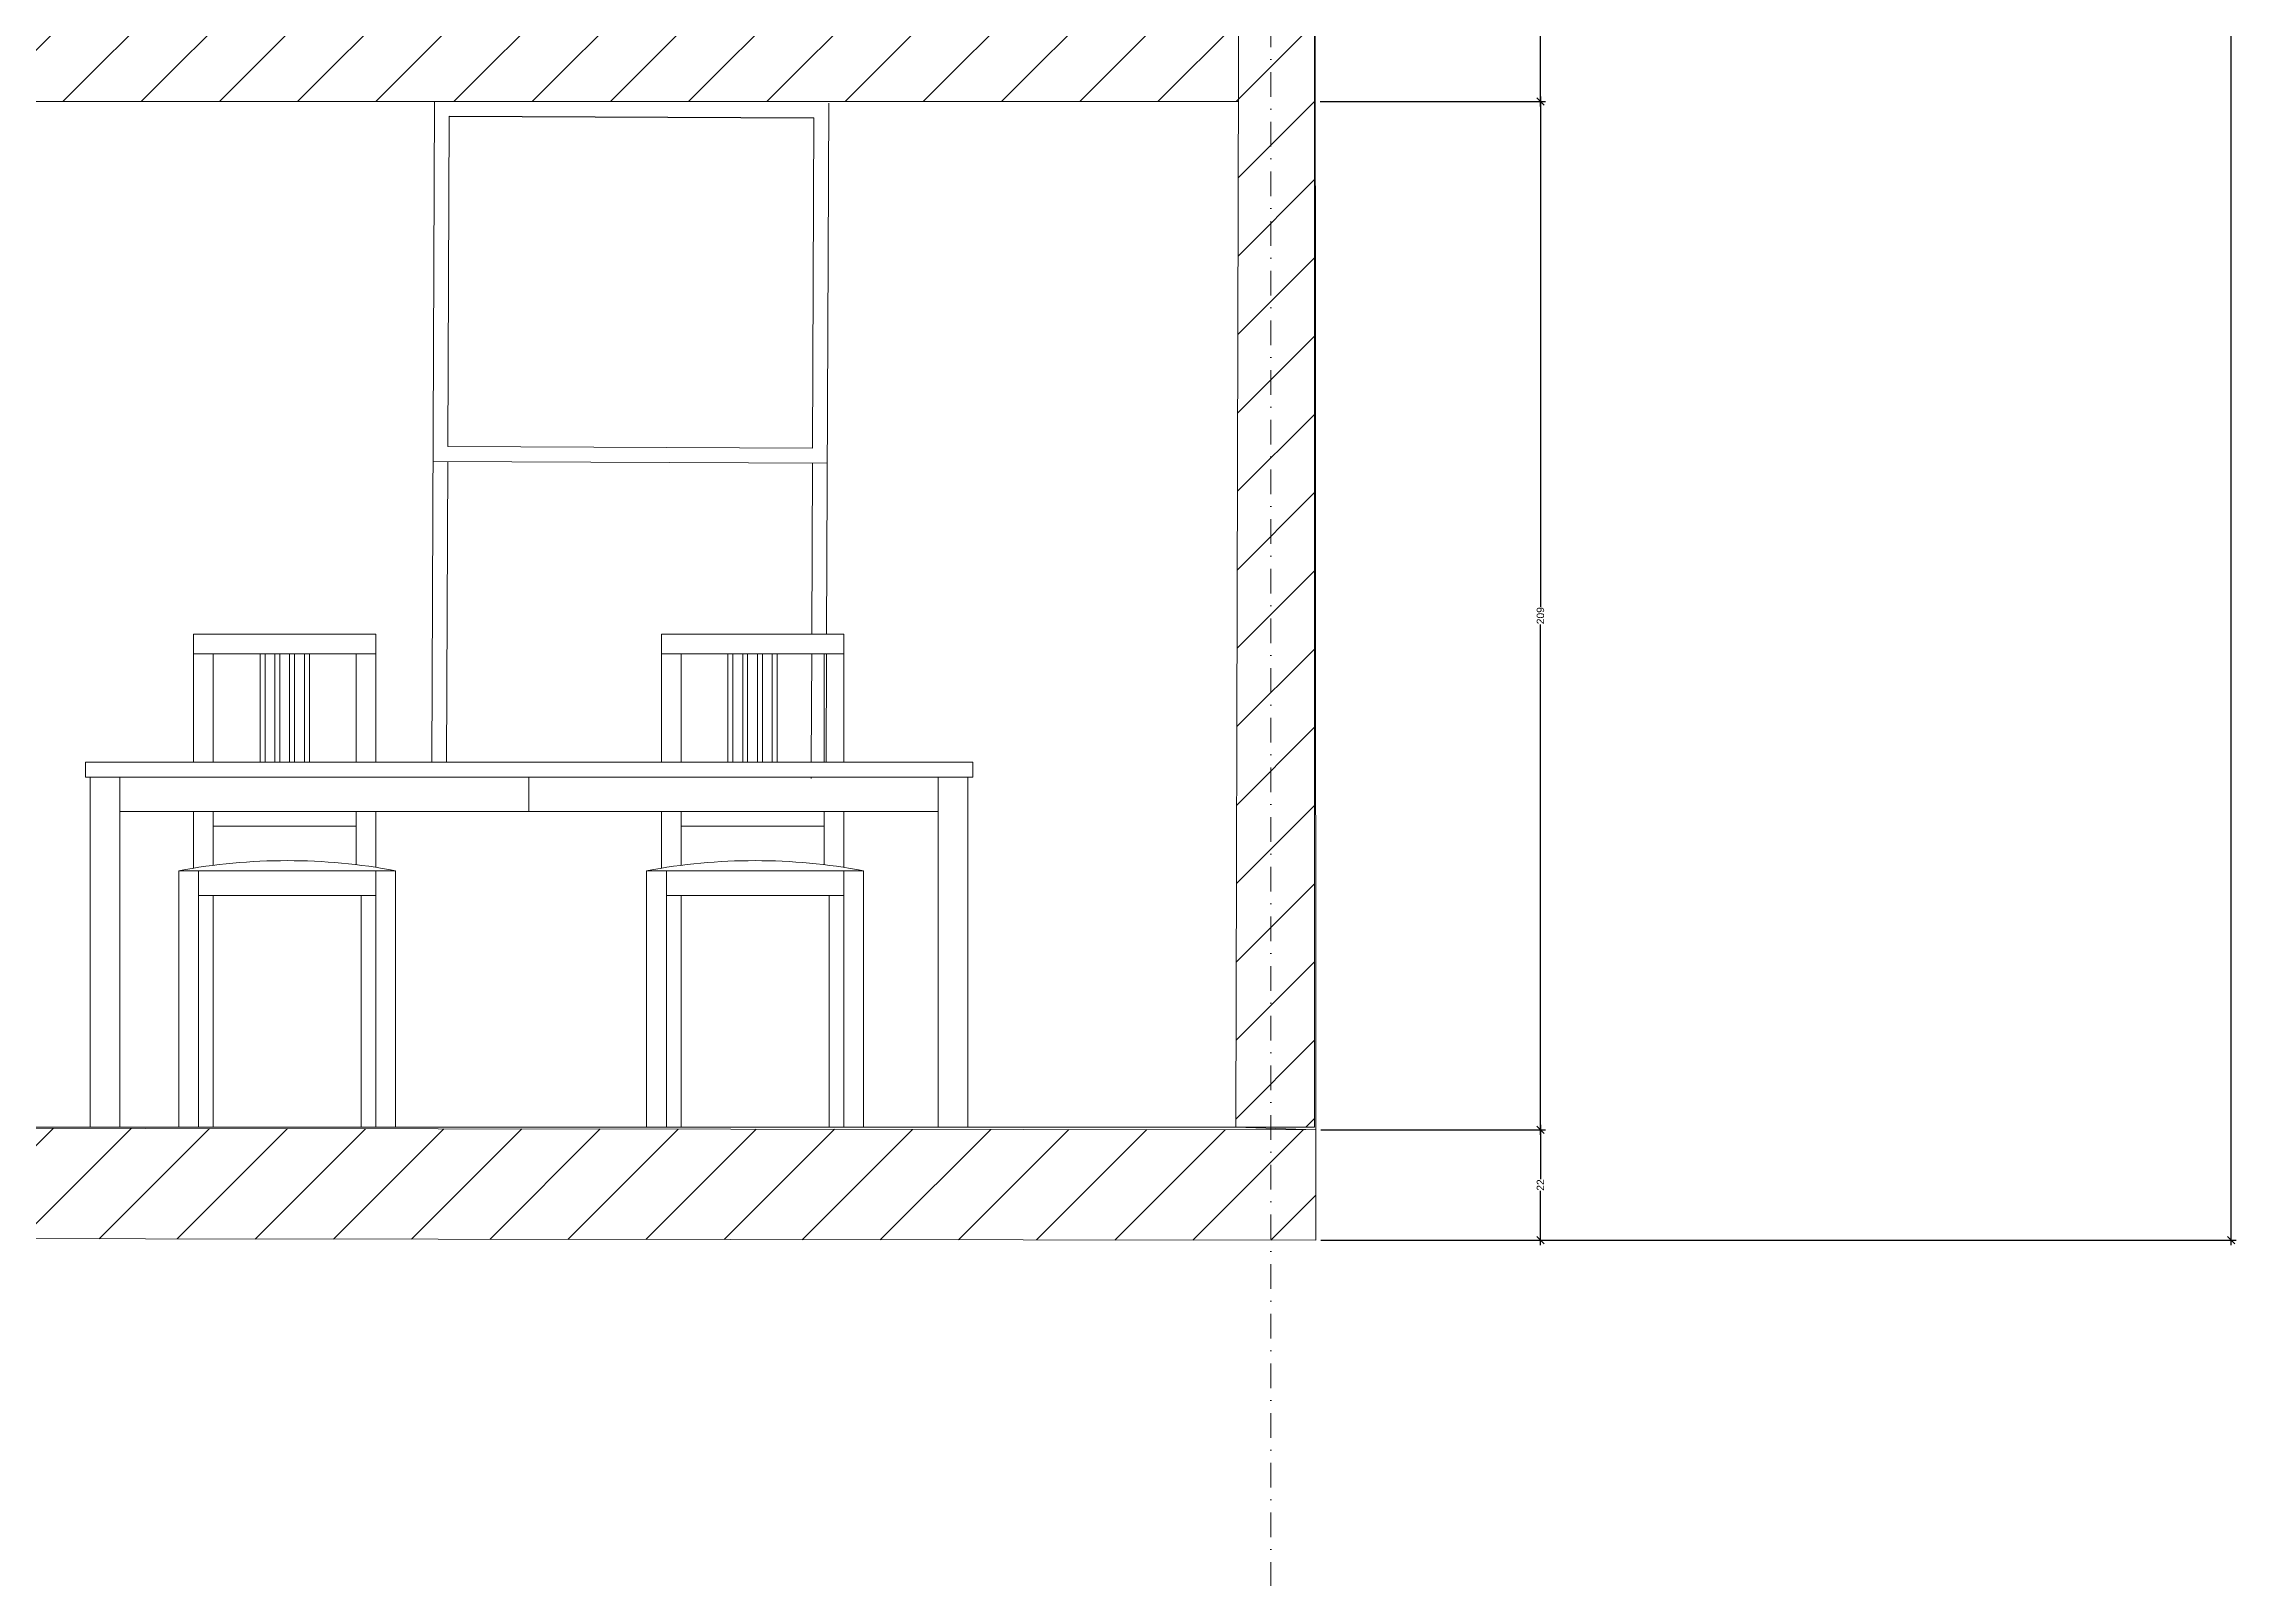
# Model space of a CAD drawing. Header units: centimetres. Extents: x -3748 to 36104, y 2014 to 15840.
# Drawn here: x 628.3 to 1074.3, y 5152.6 to 5464.7 of the extents above; entities that cross this region are included whole.
import ezdxf

# ---------------------------------------------------------------- set-up
doc = ezdxf.new("R2010")
doc.units = ezdxf.units.CM
doc.header["$MEASUREMENT"] = 0
doc.linetypes.add('DASHDOT', pattern=[1, 0.5, -0.25, 0, -0.25])
doc.layers.get('0').update_dxf_attribs({"lineweight": 18})
doc.layers.get('DEFPOINTS').update_dxf_attribs({"color": 210})
for name, color, linetype, lineweight in [('Arredi', 3, 'Continuous', 15), ('Dettagli', 3, 'Continuous', 18), ('linee', 252, 'DASHDOT', 13), ('Muri esterni', 1, 'Continuous', 30), ('Quote', 5, 'Continuous', 18), ('S.Finestre', 6, 'Continuous', 30)]:
    doc.layers.add(name, color=color, linetype=linetype, lineweight=lineweight)
doc.styles.get("Standard").update_dxf_attribs({"font": 'Arial.ttf'})
doc.dimstyles.get("Standard").update_dxf_attribs({"dimtxt": 1.5, "dimasz": 1.5, "dimexe": 1, "dimexo": 1, "dimgap": 0.09, "dimtad": 0, "dimdec": 0, "dimzin": 0, "dimdsep": 46, "dimtxsty": 'Standard', "dimblk": 'OBLIQUE', "dimblk1": 'OBLIQUE', "dimblk2": 'OBLIQUE', "dimcen": 0.09, "dimdle": 1, "dimadec": 0, "dimazin": 0, "dimtfac": 1, "dimtdec": 0, "dimtofl": 0, "dimtmove": 0, "dimatfit": 3, "dimldrblk": 'OBLIQUE', "dimfxl": 1, "dimtolj": 1, "dimtzin": 0, "dimarcsym": 0})

# ---------------------------------------------------------------- blocks, each defined once
blk = doc.blocks.new('_Oblique')
at = {"color": 0, "linetype": 'ByBlock', "lineweight": -2}
blk.add_line((-0.5, -0.5), (0.5, 0.5), dxfattribs=at)
blk = doc.blocks.new('*D43')
at = {"layer": 'DEFPOINTS', "color": 0, "transparency": 16777216}
for p in [(886.81, 5788.92), (887.08, 5221.34), (1073.27, 5221.34)]:
    blk.add_point(p, dxfattribs=at)
at = {"layer": 'Quote', "color": 0, "lineweight": -2, "transparency": 16777216}
for p, q in [((887.81, 5788.92), (1074.27, 5788.92)), ((1073.27, 5789.92), (1073.27, 5506.87)), ((1073.27, 5220.34), (1073.27, 5503.39)), ((888.08, 5221.34), (1074.27, 5221.34))]:
    blk.add_line(p, q, dxfattribs=at)
at = {"layer": 'Quote', "color": 0, "lineweight": -2, "transparency": 16777216, "xscale": 1.5, "yscale": 1.5, "zscale": 1.5}
for p, rotation in [((1073.27, 5788.92), 90), ((1073.27, 5221.34), 270)]:
    blk.add_blockref('_Oblique', p, dxfattribs=dict(at, rotation=rotation))
at = {"layer": 'Quote', "color": 0, "transparency": 16777216, "insert": (1073.27, 5505.13), "char_height": 1.5, "attachment_point": 5, "rotation": 90}
blk.add_mtext('\\A1;568', dxfattribs=at)
blk = doc.blocks.new('*D45')
at = {"layer": 'DEFPOINTS', "color": 0, "transparency": 16777216}
for p in [(886.81, 5756.04), (886.97, 5452.92), (932.76, 5452.92)]:
    blk.add_point(p, dxfattribs=at)
at = {"layer": 'Quote', "color": 0, "lineweight": -2, "transparency": 16777216}
for p, q in [((932.76, 5757.04), (932.76, 5606.22)), ((887.81, 5756.04), (933.76, 5756.04)), ((932.76, 5451.92), (932.76, 5602.75)), ((887.97, 5452.92), (933.76, 5452.92))]:
    blk.add_line(p, q, dxfattribs=at)
at = {"layer": 'Quote', "color": 0, "lineweight": -2, "transparency": 16777216, "xscale": 1.5, "yscale": 1.5, "zscale": 1.5}
for p, rotation in [((932.76, 5756.04), 90), ((932.76, 5452.92), 270)]:
    blk.add_blockref('_Oblique', p, dxfattribs=dict(at, rotation=rotation))
at = {"layer": 'Quote', "color": 0, "transparency": 16777216, "insert": (932.76, 5604.48), "char_height": 1.5, "attachment_point": 5, "rotation": 90}
blk.add_mtext('\\A1;303', dxfattribs=at)
blk = doc.blocks.new('*D46')
at = {"layer": 'DEFPOINTS', "color": 0, "transparency": 16777216}
for p in [(886.97, 5452.92), (887.08, 5243.81), (932.76, 5243.81)]:
    blk.add_point(p, dxfattribs=at)
at = {"layer": 'Quote', "color": 0, "lineweight": -2, "transparency": 16777216}
for p, q in [((932.76, 5453.92), (932.76, 5350.14)), ((887.97, 5452.92), (933.76, 5452.92)), ((932.76, 5242.81), (932.76, 5346.6)), ((888.08, 5243.81), (933.76, 5243.81))]:
    blk.add_line(p, q, dxfattribs=at)
at = {"layer": 'Quote', "color": 0, "lineweight": -2, "transparency": 16777216, "xscale": 1.5, "yscale": 1.5, "zscale": 1.5}
for p, rotation in [((932.76, 5452.92), 90), ((932.76, 5243.81), 270)]:
    blk.add_blockref('_Oblique', p, dxfattribs=dict(at, rotation=rotation))
at = {"layer": 'Quote', "color": 0, "transparency": 16777216, "insert": (932.76, 5348.37), "char_height": 1.5, "attachment_point": 5, "rotation": 90}
blk.add_mtext('\\A1;209', dxfattribs=at)
blk = doc.blocks.new('*D47')
at = {"layer": 'DEFPOINTS', "color": 0, "transparency": 16777216}
for p in [(887.08, 5243.81), (887.08, 5221.34), (932.76, 5221.34)]:
    blk.add_point(p, dxfattribs=at)
at = {"layer": 'Quote', "color": 0, "lineweight": -2, "transparency": 16777216}
for p, q in [((932.76, 5244.81), (932.76, 5233.75)), ((888.08, 5243.81), (933.76, 5243.81)), ((932.76, 5220.34), (932.76, 5231.4)), ((888.08, 5221.34), (933.76, 5221.34))]:
    blk.add_line(p, q, dxfattribs=at)
at = {"layer": 'Quote', "color": 0, "lineweight": -2, "transparency": 16777216, "xscale": 1.5, "yscale": 1.5, "zscale": 1.5}
for p, rotation in [((932.76, 5243.81), 90), ((932.76, 5221.34), 270)]:
    blk.add_blockref('_Oblique', p, dxfattribs=dict(at, rotation=rotation))
at = {"layer": 'Quote', "color": 0, "transparency": 16777216, "insert": (932.76, 5232.58), "char_height": 1.5, "attachment_point": 5, "rotation": 90}
blk.add_mtext('\\A1;22', dxfattribs=at)

msp = doc.modelspace()

# ---------------------------------------------------------------- hatches: boundary and pattern name
at = {"layer": 'Dettagli'}
h = msp.add_hatch(dxfattribs=at)
h.set_pattern_fill('ANSI31', color=256, scale=90)
h.paths.add_polyline_path([(562.72, 5452.92), (548.92, 5452.92), (549.18, 5244.32), (563.72, 5244.32)])
h.paths.add_polyline_path([(561.03, 5756.04), (548.54, 5756.04), (548.89, 5475.39), (562.61, 5475.39)])
h.paths.add_polyline_path([(886.81, 5788.92), (230.42, 5787.38), (230.54, 5756.04), (886.81, 5756.04)])
h.paths.add_polyline_path([(886.81, 5756.04), (872.12, 5756.04), (870.83, 5244.32), (886.81, 5244.32)])
h = msp.add_hatch(dxfattribs=at)
h.set_pattern_fill('ANSI31', color=256, scale=90)
h.paths.add_polyline_path([(871.41, 5475.39), (248.61, 5475.39), (248.62, 5452.92), (871.36, 5452.92)])
h = msp.add_hatch(dxfattribs=at)
h.set_pattern_fill('ANSI31', color=256, scale=90)
h.paths.add_polyline_path([(887.08, 5243.81), (432.96, 5244.32), (232.47, 5244.32), (232.36, 5222.08), (887.08, 5221.34)])

# ---------------------------------------------------------------- linework, layer by layer
at = {"layer": 'Arredi', "lineweight": 0}
for p, q in [((695.89, 5340.62), (658.79, 5340.62)), ((662.8, 5318.56), (662.8, 5340.62)), ((672.32, 5318.56), (672.32, 5340.62)), ((673.33, 5318.56), (673.33, 5340.62)), ((675.33, 5318.56), (675.33, 5340.62)), ((676.33, 5318.56), (676.33, 5340.62)), ((678.34, 5318.56), (678.34, 5340.62)), ((679.34, 5318.56), (679.34, 5340.62)), ((681.35, 5318.56), (681.35, 5340.62)), ((682.35, 5318.56), (682.35, 5340.62)), ((691.88, 5318.56), (691.88, 5340.62)), ((791.06, 5340.62), (753.96, 5340.62)), ((757.97, 5318.56), (757.97, 5340.62)), ((767.49, 5318.56), (767.49, 5340.62)), ((768.5, 5318.56), (768.5, 5340.62)), ((770.5, 5318.56), (770.5, 5340.62)), ((771.5, 5318.56), (771.5, 5340.62)), ((773.51, 5318.56), (773.51, 5340.62)), ((774.51, 5318.56), (774.51, 5340.62)), ((776.52, 5318.56), (776.52, 5340.62)), ((777.52, 5318.56), (777.52, 5340.62)), ((784.54, 5340.62), (784.44, 5318.56)), ((787.05, 5318.56), (787.05, 5340.62)), ((787.54, 5340.62), (787.45, 5318.56)), ((710.23, 5315.55), (710.23, 5315.55)), ((727.02, 5308.54), (727.02, 5315.55)), ((784.43, 5315.55), (784.43, 5315.24)), ((658.79, 5308.54), (658.79, 5297.03)), ((662.8, 5308.54), (662.8, 5297.61)), ((691.88, 5308.54), (691.88, 5297.73)), ((695.89, 5308.54), (695.89, 5297.19)), ((753.96, 5308.54), (753.96, 5297.03)), ((757.97, 5308.54), (757.97, 5297.61)), ((787.05, 5308.54), (787.05, 5297.73)), ((791.06, 5308.54), (791.06, 5297.19)), ((662.8, 5305.53), (691.88, 5305.53)), ((757.97, 5305.53), (787.05, 5305.53)), ((659.79, 5291.49), (659.79, 5296.5)), ((695.89, 5291.49), (695.89, 5296.5)), ((754.96, 5291.49), (754.96, 5296.5)), ((791.06, 5291.49), (791.06, 5296.5))]:
    msp.add_line(p, q, dxfattribs=at)
for points in [[(695.89, 5318.56), (695.89, 5344.63), (658.79, 5344.63), (658.79, 5318.56)], [(791.06, 5318.56), (791.06, 5344.63), (753.96, 5344.63), (753.96, 5318.56)], [(636.78, 5318.56), (636.78, 5315.55), (817.27, 5315.55), (817.27, 5318.56), (636.78, 5318.56)], [(637.78, 5315.55), (637.78, 5244.36), (643.8, 5244.36), (643.8, 5315.55)], [(810.25, 5315.55), (810.25, 5244.36), (816.27, 5244.36), (816.27, 5315.55)], [(643.8, 5308.54), (810.25, 5308.54)], [(655.78, 5244.36), (655.78, 5296.5), (699.9, 5296.5), (699.9, 5244.36), (695.89, 5244.36), (695.89, 5291.49), (659.79, 5291.49), (659.79, 5244.36), (655.78, 5244.36)], [(750.95, 5244.36), (750.95, 5296.5), (795.07, 5296.5), (795.07, 5244.36), (791.06, 5244.36), (791.06, 5291.49), (754.96, 5291.49), (754.96, 5244.36), (750.95, 5244.36)], [(658.79, 5244.36), (662.8, 5244.36), (662.8, 5291.49)], [(692.88, 5291.49), (692.88, 5244.36), (696.89, 5244.36)], [(753.96, 5244.36), (757.97, 5244.36), (757.97, 5291.49)], [(788.05, 5291.49), (788.05, 5244.36), (792.06, 5244.36)]]:
    msp.add_lwpolyline(points, dxfattribs=at)
for centre in [(677.84, 5179.13), (773.01, 5179.13)]:
    msp.add_arc(centre, 119.42, 79.3552, 100.6448, dxfattribs=at)
at = {"layer": 'linee', "ltscale": 10}
msp.add_line((877.91, 6095.18), (877.91, 4840.6), dxfattribs=at)
at = {"layer": 'Muri esterni', "lineweight": 0}
for points in [[(230.42, 5787.38), (886.81, 5788.92), (886.81, 5244.32), (232.47, 5244.32)], [(872.12, 5756.04), (886.81, 5756.04), (887.08, 5243.81), (870.83, 5244.32)], [(232.47, 5244.55), (887.08, 5243.81), (887.08, 5221.34), (232.36, 5222.08)]]:
    msp.add_lwpolyline(points, close=True, dxfattribs=at)
msp.add_lwpolyline([(871.36, 5452.92), (248.62, 5452.92)], dxfattribs=at)
at = {"layer": 'S.Finestre', "lineweight": 0}
for p, q in [((707.79, 5452.9), (707.23, 5318.56)), ((710.79, 5449.92), (710.51, 5382.74)), ((784.99, 5449.61), (784.71, 5382.43)), ((788.01, 5452.6), (787.56, 5344.63)), ((710.5, 5379.73), (710.24, 5318.56)), ((784.7, 5379.42), (784.55, 5344.63))]:
    msp.add_line(p, q, dxfattribs=at)
at = {"layer": 'S.Finestre'}
msp.add_line((710.79, 5449.92), (784.99, 5449.61), dxfattribs=at)
at = {"layer": 'S.Finestre', "lineweight": 0}
for points in [[(710.51, 5382.74), (784.71, 5382.43)], [(707.49, 5379.74), (787.71, 5379.41)]]:
    msp.add_lwpolyline(points, dxfattribs=at)

# ---------------------------------------------------------------- dimensions: what is measured, and where the dimension line sits
at = {"layer": 'Quote'}
dim = msp.add_linear_dim(base=(1073.27, 5221.34), p1=(886.81, 5788.92), p2=(887.08, 5221.34), angle=90, dimstyle='Standard', dxfattribs=at)
dim.commit()
dim.dimension.update_dxf_attribs({"geometry": '*D43', "text_midpoint": (1073.27, 5505.13)})
for base, p1, p2, picture, middle in [((932.76, 5452.92), (886.81, 5756.04), (886.97, 5452.92), '*D45', (932.76, 5604.48)), ((932.76, 5243.81), (886.97, 5452.92), (887.08, 5243.81), '*D46', (932.76, 5348.37)), ((932.76, 5221.34), (887.08, 5243.81), (887.08, 5221.34), '*D47', (932.76, 5232.58))]:
    dim = msp.add_linear_dim(base=base, p1=p1, p2=p2, angle=90, dimstyle='Standard', override={"dimtmove": 1}, dxfattribs=at)
    dim.commit()
    dim.dimension.update_dxf_attribs({"geometry": picture, "text_midpoint": middle})

doc.saveas('drawing.dxf')
